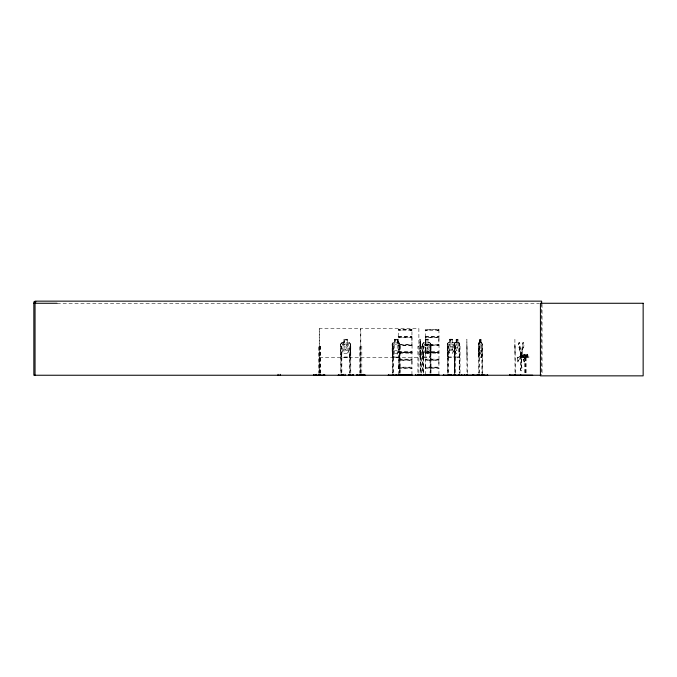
<?xml version="1.0" encoding="UTF-8"?>
<svg xmlns="http://www.w3.org/2000/svg" width="677" height="677" viewBox="0 0 677 677"><rect width="100%" height="100%" fill="white"/><g stroke="black" fill="none" stroke-linecap="round" stroke-linejoin="round"><path stroke-width="0.51" stroke-dasharray="3.38 2.54" d="M398.381 363.845L398.288 367.603L412.056 367.636L411.963 368.364M398.381 341.005L398.245 344.838L412.073 344.838L411.963 360.35M411.938 363.845L411.938 360.426M411.938 341.005L411.963 329.902M425.325 363.845L425.232 367.603L439.043 367.848L425.198 367.67M425.325 341.005L425.308 367.171L438.891 367.171L439.009 359.656L425.215 359.631M438.874 363.845L438.874 360.469L425.308 360.511M438.874 341.005L439.026 337.07M521.112 356.415L521.036 366.418A2.42 0.626 -90 0 0 520.867 370.074A2.42 0.626 -90 0 0 521.823 370.074A2.42 0.626 -90 0 0 521.662 366.418L521.578 356.415L520.816 356.415L520.74 366.418A2.42 0.626 -90 0 0 520.579 370.074A2.42 0.626 -90 0 0 521.535 370.074A2.42 0.626 -90 0 0 521.366 366.418L521.29 356.415M420.722 353.606L420.629 357.177L420.612 350.745M420.781 344.432L420.772 352.446L420.713 342.765L420.739 344.432M420.739 344.195L420.688 357.177M420.705 342.884C420.73 332.026 420.256 348.139 420.747 342.765M420.544 344.077L420.595 342.765M520.757 354.934L520.901 356.661L518.464 360.037A2.42 0.626 -90 0 1 517.617 361.78A2.42 0.626 -90 0 1 517.321 358.251A2.42 0.626 -90 0 1 518.269 357.735L521.053 354.934L518.328 357.981M521.349 354.926C527.603 364.108 520.503 350.339 521.205 356.652L518.76 360.037A2.42 0.626 -90 0 1 517.913 361.78A2.42 0.626 -90 0 1 517.617 358.251A2.42 0.626 -90 0 1 518.565 357.735L518.616 357.981M411.921 330.308L411.921 329.623L398.33 329.606L398.211 337.002L398.372 344.339L411.954 344.339L411.954 337.671L398.372 337.671M412.031 345.253L398.262 345.228L398.245 359.656L412.048 359.631M411.938 345.685L398.381 345.685M411.938 374.77L411.938 368.474M438.992 329.648L425.232 329.623L425.291 336.486M438.967 359.555L439.034 345.016M438.874 374.77L439.001 368.017M398.381 374.77L398.262 367.636M425.3 336.528L425.308 344.339L438.891 344.339L438.891 337.671L425.308 337.671M524.074 357.981L524.125 357.727A2.42 0.626 -90 0 1 525.081 358.243A2.42 0.626 -90 0 1 524.785 361.772A2.42 0.626 -90 0 1 523.939 360.029L521.493 356.652L521.645 354.926M481.694 357.177L482.168 353.606M411.938 352.412L398.22 352.26L411.963 352.116L411.963 352.734M425.291 352.734L426.823 348.934C427.991 354.553 431.088 352.954 427.373 348.173C431.004 343.594 427.889 341.978 426.781 347.343C425.647 341.961 422.719 343.637 426.248 348.147L424.437 352.268L425.266 352.438M520.706 355.188L521.078 354.122L519.648 345.981A2.42 0.626 -90 0 0 519.225 342.647A2.42 0.626 -90 0 0 518.447 344.821A2.42 0.626 -90 0 0 519.141 347.403L520.994 355.188L519.141 347.403M520.994 355.188L521.375 354.122L519.936 345.981A2.42 0.626 -90 0 0 519.521 342.647A2.42 0.626 -90 0 0 518.743 344.821A2.42 0.626 -90 0 0 519.437 347.403L519.513 347.326M458.998 357.058L459.759 353.622L459.759 344.026L459.725 373.171M459.014 357.177L459.7 353.606L459.15 357.177L454.826 357.177M521.383 355.307L521.002 354.24L522.458 345.972A2.42 0.626 -90 0 1 522.881 342.638A2.42 0.626 -90 0 1 523.659 344.821A2.42 0.626 -90 0 1 522.966 347.394L521.612 355.967L527.925 355.95L527.891 355.061L521.586 355.07L523.262 347.394A2.42 0.626 -90 0 0 523.947 344.821A2.42 0.626 -90 0 0 523.169 342.638A2.42 0.626 -90 0 0 522.754 345.972L521.29 354.24L521.671 355.307M399.777 353.606L398.981 357.177L399.862 353.622L399.862 344.043L399.887 373.171M453.979 357.058L454.741 353.606L454.741 344.094L453.979 342.884M454.047 357.177L454.91 353.622M523.778 357.981L523.837 357.727A2.42 0.626 -90 0 1 524.785 358.243A2.42 0.626 -90 0 1 524.489 361.772A2.42 0.626 -90 0 1 523.643 360.029L521.205 356.652L521.053 354.934M398.237 359.69L398.372 367.171L411.954 367.171L411.954 360.511L398.372 360.511M423.472 357.177L429.929 357.177L430.86 353.622L430.86 344.026L429.827 342.765M429.929 357.177L430.86 353.622M349.434 357.058L350.474 353.606L350.424 344.094L349.434 342.884M349.518 357.177L350.584 353.622L350.534 344.043L349.484 342.765L347.242 342.765L347.242 339.194L343.941 339.194L343.941 342.765M479.798 342.765L478.859 342.757L478.436 344.018L479.011 357.177M478.521 344.077L479.02 342.765M521.552 355.12L521.645 355.95M527.891 355.061L527.891 355.967M398.237 336.858L412.056 336.791M412.081 367.992L398.271 368.051M425.19 336.858L439.034 336.892L438.891 329.64L425.291 329.631L425.334 330.308M412.014 360.113L398.288 360.079M438.967 345.295L425.232 345.253M412.056 329.809L398.355 329.868M439.001 337.214L425.232 337.248M454.335 373.171L454.301 344.043L454.868 342.765L456.188 342.765M454.36 344.094L454.969 342.765M412.031 337.248L398.364 337.476M438.967 360.079L425.232 360.079M410.22 330.3L411.404 330.3M410.22 353.132L411.404 353.132M437.156 330.3L438.349 330.3M437.156 353.132L438.349 353.132M479.731 342.884L479.13 344.077L479.731 353.606L480.856 353.606L481.457 350.745L481.457 344.077L480.856 342.884M399.015 330.3L401.123 330.3M399.015 353.132L401.123 353.132M425.96 330.3L428.067 330.3M425.96 353.132L428.067 353.132M423.557 357.177L422.634 353.622L422.634 344.043L423.497 342.765L425.427 342.765M422.727 344.094L423.582 342.765M399.083 357.177L393.066 357.177L392.144 353.614L392.144 344.018L393.032 342.757L394.767 342.909M393.176 342.765L392.144 344.018M393.21 342.884L392.372 344.077L392.398 373.171M448.199 357.177L447.243 353.622L447.243 344.026L448.14 342.765L449.858 342.765M447.328 344.077L448.225 342.765M341.86 342.765L340.649 344.026L340.649 353.622L341.826 357.177L349.56 357.177M340.759 344.077L341.902 342.884L349.484 342.884M398.381 352.378L411.963 352.395M398.381 351.938L411.938 351.938L411.938 353.132L398.381 353.132L398.414 351.938L411.921 351.955M438.865 330.308L438.865 329.623M425.325 351.938L438.874 351.938L438.874 353.132L425.325 353.132L425.351 351.938L438.865 351.955M394.809 342.884L393.549 344.077L393.549 350.745L394.809 353.606L397.171 353.606L398.431 350.745L398.431 344.077L397.171 342.884M411.912 330.3L398.355 329.902M438.848 330.3L425.351 330.3M344.051 342.884L342.41 344.077L342.41 350.745L344.051 353.606L347.132 353.606L348.782 350.745L348.782 344.077L347.132 342.884L347.174 339.312L344.051 339.312L344.102 342.884L343.992 339.194M57.113 303.271L539.374 303.271M398.372 336.334L411.954 336.334M425.308 336.334L438.891 336.334M425.351 339.194L428.143 339.194L428.059 342.884M449.773 339.194L452.38 339.194L452.295 342.884M514.901 339.194L515.019 373.171M394.809 339.312L397.255 339.312M425.444 339.312L428.059 339.312M449.858 339.312L452.295 339.312M456.146 339.312L457.914 339.312M479.731 339.312L480.966 339.312M341.809 342.765L343.992 342.765M397.145 342.765L399.058 342.765M428.067 342.765L429.903 342.765M452.295 342.765L454.106 342.765M457.872 342.765L459.124 342.765M480.822 342.765L481.829 342.765M399.024 342.884L393.032 342.757M423.54 342.884L429.87 342.884M448.174 342.884L454.064 342.884M454.893 342.884L459.108 342.884M481.804 342.884L478.859 342.757M350.534 344.043L350.644 373.171M392.203 344.026L392.288 353.622L393.151 357.177M422.634 344.043L422.668 373.171M430.86 344.026L430.775 373.171M454.301 344.043L454.529 375.244M514.901 344.043L515.062 352.48M397.171 344.077L394.767 344.221M480.856 344.077L479.705 344.221M425.215 344.805L439.034 344.906M425.308 345.685L438.891 345.685M340.802 346.209L341.86 346.209L341.86 373.171M392.398 346.209L393.354 346.209L393.354 373.171M418.885 346.209L417.904 346.209L417.904 373.154M420.654 346.209L421.128 346.209L421.128 373.171M422.668 346.209L423.658 346.209L423.658 375.244M447.412 346.209L448.377 346.209L448.377 373.171M454.259 346.209L455.223 346.209L455.156 375.244M466.995 346.209L467.375 375.244M515.019 346.209L515.4 375.244M454.267 347.411L459.658 347.411M394.809 350.745L397.171 350.745M479.731 350.745L480.856 350.745M398.355 352.717L411.963 352.7M425.291 352.7L438.899 352.734L425.232 352.395L439.043 352.26L425.198 352.37M520.901 353.394L521.637 353.394M340.649 353.622L341.902 357.058L349.484 357.058M454.267 353.622L454.995 357.058M478.436 344.018L478.597 353.622M520.901 356.661L521.493 356.652M393.007 357.16L399.024 357.058M423.54 357.058L429.87 357.058M448.174 357.058L454.064 357.058M454.893 357.058L459.108 357.058M478.851 357.16L481.804 357.058M448.115 357.177L454.132 357.177M466.995 357.177L466.876 339.194L466.995 373.171M319.502 357.6L360.553 357.6M360.816 357.6L418.885 357.6M520.909 357.625L521.645 357.625M398.372 359.165L411.954 359.165M425.308 359.165L438.891 359.165M398.372 368.516L411.954 368.516M425.325 374.77L425.325 368.516L438.891 368.516M429.793 342.884L430.69 344.077M454.022 342.765L454.91 344.043L454.834 373.171M399.862 344.043L398.973 342.765L399.777 344.094M459.023 342.765L459.7 344.077M458.998 342.884L459.598 344.077L459.556 373.171M439.001 344.805L438.874 344.339M425.198 368.06L425.325 368.516M412.056 344.838L411.954 344.339M482.168 344.094L481.711 342.765L482.058 344.094M447.412 353.606L448.259 357.058M392.372 353.606L393.21 357.058M422.803 353.606L423.616 357.058M454.36 353.606L454.952 357.177M478.436 353.614L478.893 357.177L481.838 357.177L482.21 344.043L482.227 375.244M420.781 344.204L420.662 373.171M420.747 344.102L420.755 373.171M542.04 304.312L542.04 375.244M541.625 303.271L541.625 375.244M527.772 356.796L527.772 354.223L525.538 354.223L525.538 356.796M527.146 354.223L527.078 357.549M526.164 354.223L526.164 356.796M526.139 357.549L526.139 374.059M525.606 357.549L525.606 374.059M525.217 357.549L525.217 375.092M525.14 356.796L525.14 354.223L522.906 354.223L522.906 356.796M524.683 357.549L524.683 375.092M524.514 354.223L524.514 356.796M523.744 356.796L523.744 357.549M523.533 354.223L523.533 356.796M521.349 356.415L521.349 357.625M482.549 373.171L482.549 346.209L481.872 346.209L481.872 373.171M480.966 342.884L481.008 339.194L479.688 339.194L479.68 357.16M480.89 339.194L480.856 357.177M479.798 339.194L479.841 342.884M479.35 373.171L479.35 346.209L478.664 346.209L478.664 373.171M478.994 346.209L479.02 373.171M460.047 373.171L460.047 346.209L459.226 346.209L459.226 373.171M457.914 342.884L457.974 339.194L456.086 339.194L456.146 342.884L455.249 344.077L455.249 350.745L456.146 353.606L457.813 353.606L458.701 350.745L458.701 344.077L457.813 342.884L457.872 339.194M456.247 339.312L456.247 342.884M454.952 346.209L454.952 373.171M454.665 346.209L454.665 373.171M452.211 339.312L452.211 342.884L453.48 344.077L453.48 350.745L452.211 353.606L449.858 353.606L448.597 350.745L448.597 344.077L449.858 342.884L449.858 339.194M449.943 339.312L449.943 342.884M448.106 346.209L448.106 373.171M447.683 346.209L447.683 373.171M447.412 344.077L447.412 373.171M431.021 373.171L431.021 346.209L430.022 346.209L430.022 373.171M430.267 346.209L430.267 373.171M427.982 339.312L427.982 342.884L429.336 344.077L429.336 350.745L427.982 353.606L425.444 353.606L424.081 350.745L424.081 344.077L425.444 342.884L425.427 339.194M425.52 339.312L425.52 342.884M423.413 346.209L423.413 373.171M422.803 344.094L422.913 373.171M421.069 346.209L421.035 375.244M418.885 373.154L418.885 328.573L360.816 328.573L360.824 373.154M400.149 373.171L400.149 346.209L399.193 346.209L399.193 373.171M399.464 346.209L399.464 375.244M397.34 342.765L397.34 339.194L394.725 339.194L394.75 357.16M397.255 339.194L397.145 357.177M394.894 339.312L394.894 342.884M393.083 346.209L393.083 373.171M392.66 346.209L392.66 373.171M361.797 373.154L361.806 346.209L359.868 346.209L359.868 373.154M360.553 373.154L360.553 328.573L319.502 328.573L319.468 373.154M360.139 346.209L360.139 373.154M350.788 373.171L350.788 346.209L349.73 346.209L349.73 373.171M349.882 346.209L349.882 375.244M341.716 346.209L341.716 373.171M340.954 346.209L340.954 373.171M340.802 344.077L340.802 373.171M320.458 373.154L320.458 346.209L318.85 346.209L318.859 373.154M320.187 346.209L320.187 373.154M319.764 346.209L319.764 373.154M319.239 328.573L319.239 373.154M319.079 346.209L319.087 373.154M449.037 344.068L450.637 348.173C447.192 352.878 450.036 354.613 451.144 348.934C452.185 354.613 455.156 352.878 451.677 348.147C454.944 343.721 452.261 341.902 451.178 347.343L449.85 344.102L449.037 344.068M342.892 344.068L344.982 348.173C340.429 353.174 344.297 354.393 345.642 348.934C346.912 354.401 350.94 353.174 346.345 348.147C350.669 343.425 347.005 342.122 345.693 347.343L343.958 344.102L342.892 344.068M419.943 339.194L419.825 357.177L419.943 339.194M346.582 339.913L344.601 339.913L344.601 341.098L346.582 341.098L346.582 339.913M396.747 339.913L395.233 339.913L395.233 341.098L396.747 341.098L396.747 339.913M427.525 339.913L425.892 339.913L425.892 341.098L427.525 341.098L427.525 339.913M451.796 339.913L450.281 339.913L450.281 341.098L451.796 341.098L451.796 339.913M457.508 339.913L456.442 339.913L456.442 341.098L457.508 341.098L457.508 339.913M480.653 339.913L479.925 339.913L479.925 341.098L480.653 341.098L480.653 339.913M347.132 344.077L344.051 344.077L344.051 350.745L347.132 350.745L347.132 344.077M427.982 344.077L425.444 344.077L425.444 350.745L427.982 350.745L427.982 344.077M452.211 344.077L449.858 344.077L449.858 350.745L452.211 350.745L452.211 344.077M457.813 344.077L456.146 344.077L456.146 350.745L457.813 350.745L457.813 344.077M528.999 356.796L521.823 356.796L521.823 357.549L528.999 357.549L528.999 356.796M522.026 356.999A2.116 0.55 -90 0 0 521.772 353.462A2.116 0.55 -90 0 0 521.112 356.077A2.116 0.55 -90 0 0 522.026 356.999M521.298 356.999A2.116 0.55 -90 0 0 521.045 353.462A2.116 0.55 -90 0 0 520.376 356.077A2.116 0.55 -90 0 0 521.298 356.999"/><path stroke-width="1.02" d="M313.823 375.219L313.823 374.643M324.486 375.219L324.495 374.643M426.315 375.092L426.315 374.643M473.638 375.151L487.745 375.219M443.19 375.244L472.631 375.219L472.631 374.643M342.731 375.168L342.807 374.694L342.875 375.244M360.147 375.185L360.054 374.491M449.672 375.168L449.706 374.694M459.065 375.168L459.167 374.491M388.183 375.168L411.954 375.202M451.212 375.168L451.263 374.694M419.038 375.244L419.165 374.643M338.161 375.168L342.807 375.092M35.966 301.908L33.85 301.908L33.85 375.244L540.568 375.244M33.85 303.271L57.071 303.271M398.381 374.77L411.938 374.77M425.325 374.77L438.874 374.77M398.355 374.948L411.963 374.948M425.291 374.948L438.899 374.948M348.714 375.244L348.714 374.643L348.79 375.092L353.462 375.185M356.897 375.244L356.897 374.643L356.948 375.092L365.072 375.219M438.891 375.202L415.399 375.219L415.433 374.643M509.764 375.092L532.689 375.244M353.055 375.168L352.988 374.694M427.559 375.168L427.5 374.694L427.449 375.244M364.751 375.168L364.7 374.694M455.299 375.151L455.249 374.643M487.584 375.151L487.55 374.643M477.31 375.151L477.277 374.643M426.383 375.168L426.383 374.643M415.5 375.168L415.5 374.643M541.625 303.271L541.625 301.147L35.043 301.147L35.043 375.244M520.655 374.643L520.655 375.244M515.4 374.491L515.4 375.244M515.019 374.491L515.019 375.244M509.764 374.643L509.764 375.244M483.945 374.643L483.945 375.244M482.185 374.491L482.185 375.244M481.829 374.491L481.829 375.244M479.384 374.491L479.384 375.244M479.028 374.491L479.028 375.244M473.672 374.643L473.672 375.244M467.375 374.491L467.375 375.244M466.995 374.491L466.995 375.244M464.642 374.643L464.642 375.244M461.739 374.643L461.739 375.244M459.497 374.491L459.497 375.244M459.014 374.643L459.014 375.244M455.215 374.491L455.215 375.244M454.893 374.491L454.893 375.244M454.445 374.491L454.445 375.244M454.182 374.491L454.182 375.244M451.322 374.643L451.322 375.244M449.748 374.643L449.748 375.244M448.462 374.491L448.462 375.244M448.191 374.491L448.191 375.244M443.621 374.643L443.621 375.244M434.516 374.643L434.516 375.244M430.183 374.491L430.183 375.244M429.937 374.491L429.937 375.244M423.743 374.491L423.743 375.244M423.497 374.491L423.497 375.244M421.119 375.244L421.119 374.491L421.043 375.244M417.794 374.491L417.785 375.244M403.974 374.643L403.974 375.244M399.379 374.491L399.379 375.244M399.117 374.491L399.117 375.244M396.324 374.643L396.324 375.244L396.223 374.643M393.43 374.491L393.43 375.244M393.168 374.491L393.168 375.244M388.573 374.643L388.573 375.244M364.641 374.643L364.641 375.244M363.219 374.339L363.219 375.244M361.916 374.491L361.916 375.244M361.391 374.339L361.391 375.244M359.783 374.491L359.783 375.244M352.92 374.643L352.92 375.244M349.772 374.491L349.772 375.244M349.628 374.491L349.628 375.244M345.075 374.339L345.075 375.244M343.239 374.339L343.239 375.244M341.961 374.491L341.961 375.244M341.817 374.491L341.817 375.244M338.669 374.643L338.669 375.244M324.715 374.643L324.706 375.244L313.595 375.219L313.603 374.643M323.428 374.643L323.428 375.244M320.534 374.491L320.534 375.244M320.272 374.491L320.272 375.244M319.451 374.491L319.468 375.244M319.231 374.491L319.239 375.244M319.07 374.491L319.087 375.244M318.85 374.491L318.867 375.244M318.596 374.339L318.596 375.244M316.481 374.339L316.481 375.244M315.677 374.643L315.677 375.244M280.193 374.339L280.193 375.244M278.069 374.339L278.069 375.244M643.15 303.271L540.432 303.271L540.432 375.853L643.15 375.853L643.15 303.271M420.713 375.244L420.688 374.491L420.662 375.244M360.739 375.244L360.739 374.643L360.672 375.244"/></g></svg>
